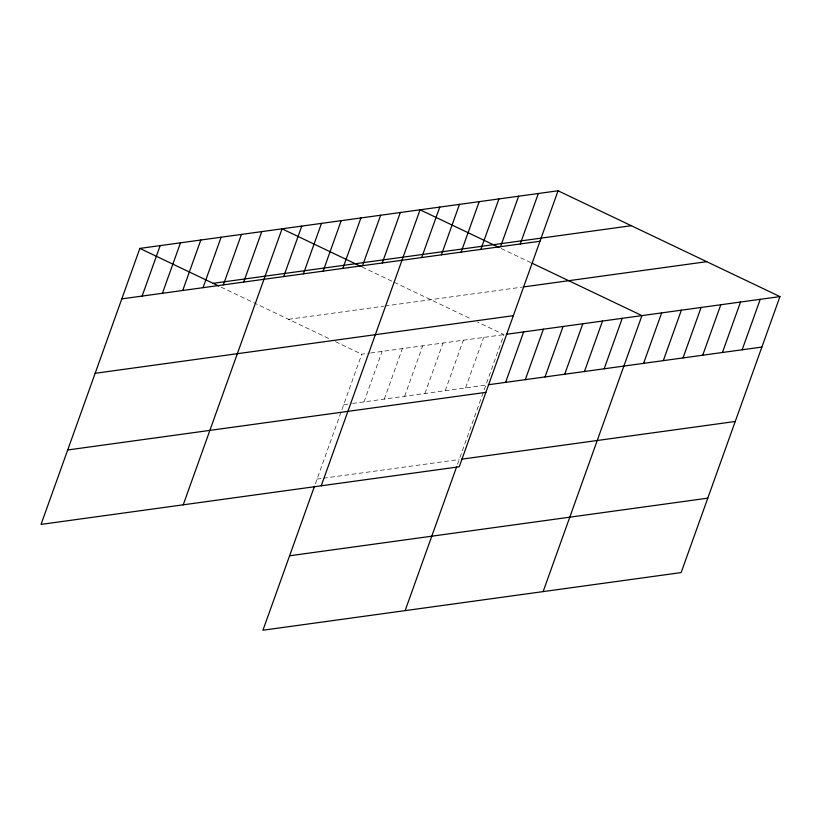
<?xml version="1.0" encoding="UTF-8"?>
<svg xmlns="http://www.w3.org/2000/svg" width="821" height="821" viewBox="0 0 821 821"><rect width="100%" height="100%" fill="white"/><g stroke="black" fill="none" stroke-linecap="round" stroke-linejoin="round"><path stroke-width="0.62" stroke-dasharray="4.11 3.08" d="M315.336 483.897L361.763 354.22L369.388 353.174M364.011 401.88L382.083 351.419M384.32 399.088L402.393 348.627M404.64 396.286L422.702 345.826M424.95 393.485L443.012 343.024M445.259 390.683L463.331 340.222M465.569 387.892L483.641 337.431M457.523 464.306L503.95 334.629L477.637 322.078M288.54 319.307L383.756 306.182M385.018 306.007L521.899 287.145M370.651 352.999L503.95 334.629M343.701 404.681L351.316 403.634M352.589 403.46L485.878 385.09M317.05 479.105L322.13 478.407M323.402 478.233L459.237 459.514M501.282 248.537L531.002 262.71M362.133 267.01L391.853 281.182M394.142 282.27L471.911 319.348M221.095 287.145L330.873 339.494M335.45 341.669L361.763 354.22"/><path stroke-width="1.23" d="M558.054 190.78L139.868 248.414L41.05 524.403L459.237 466.78L558.054 190.78L779.95 296.597L681.132 572.586L262.946 630.22L314.474 486.299M142.115 296.073L160.177 245.612M162.425 293.271L180.497 242.811M182.734 290.48L200.806 240.019M203.054 287.678L221.116 237.218M223.363 284.877L241.425 234.416M243.673 282.075L261.745 231.614M183.227 504.812L282.055 228.823L360.994 266.456M283.697 276.564L301.769 226.103M303.411 273.845L321.483 223.384M323.125 271.125L341.197 220.664M342.839 268.416L360.912 217.955M362.554 265.696L380.626 215.235M382.268 262.977L400.34 212.516M321.237 485.796L420.054 209.796L498.994 247.439M421.696 257.548L439.769 207.087M441.411 254.828L459.483 204.367M461.125 252.109L479.197 201.648M480.839 249.399L498.911 198.939M500.553 246.68L518.626 196.219M520.268 243.96L538.34 193.499M405.133 610.619L456.661 466.708M505.592 382.37L523.665 331.91M525.307 379.651L543.379 329.19M545.021 376.942L563.093 326.481M564.735 374.222L582.807 323.761M584.449 371.503L602.522 321.042M604.164 368.793L622.236 318.322M543.133 591.602L641.95 315.613L532.141 263.254M643.592 363.354L661.664 312.893M663.306 360.635L681.379 310.174M683.021 357.925L701.093 307.465M702.735 355.206L720.807 304.745M722.449 352.486L740.521 302.025M742.163 349.767L760.236 299.306M213.101 283.327L631.277 225.703M121.806 298.875L539.982 241.241M523.131 286.981L706.727 261.673M95.154 373.298L513.341 315.675M506.413 334.291L779.95 296.597M488.351 384.751L761.878 347.057M67.702 449.98L485.878 392.356M461.7 459.175L735.236 421.481M289.597 555.786L707.774 498.162M139.868 248.414L218.817 286.057"/></g></svg>
